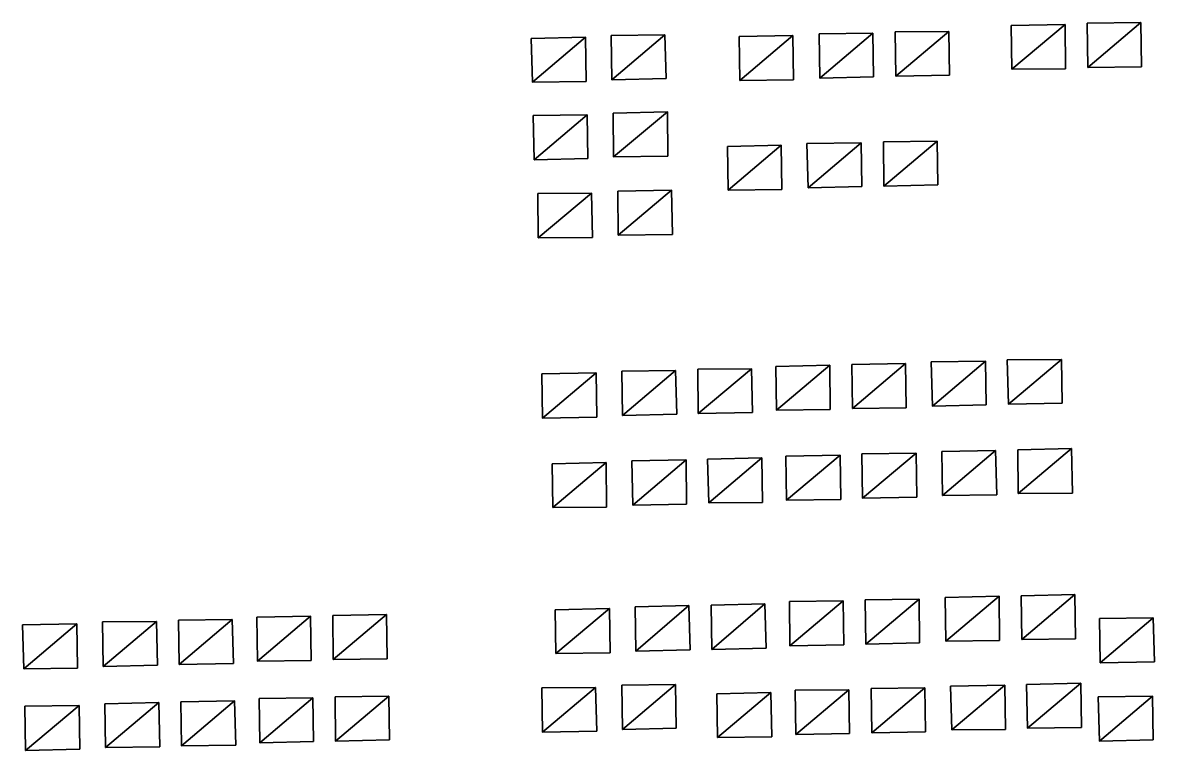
# Model space of a CAD drawing. Header units: metres. Extents: x -3947 to 4280, y -3529 to 2326.
# Drawn here: x -2129.2 to -1935.4, y 466.3 to 591 of the extents above; entities that cross this region are included whole.
import ezdxf

# ---------------------------------------------------------------- set-up
doc = ezdxf.new("R2010")
doc.units = ezdxf.units.M

msp = doc.modelspace()

# ---------------------------------------------------------------- linework, layer by layer
at = {"layer": 'MUROS'}
for points in [[(-1992.8, 589.1), (-1983.6, 589.2), (-1983.6, 589.2, 4.5), (-1992.8, 589.1, 4.5)], [(-1983.6, 589.2), (-1983.5, 581.7), (-1983.5, 581.7, 4.5), (-1983.6, 589.2, 4.5)], [(-1979.8, 589.4), (-1970.6, 589.5), (-1970.6, 589.5, 4.5), (-1979.8, 589.4, 4.5)], [(-1979.7, 581.8), (-1979.8, 589.4), (-1979.8, 589.4, 4.5), (-1979.7, 581.8, 4.5)], [(-1970.6, 589.5), (-1970.5, 582), (-1970.5, 582, 4.5), (-1970.6, 589.5, 4.5)], [(-1959.9, 590.5), (-1950.7, 590.7), (-1950.7, 590.7, 4.5), (-1959.9, 590.5, 4.5)], [(-1959.8, 583), (-1959.9, 590.5), (-1959.9, 590.5, 4.5), (-1959.8, 583, 4.5)], [(-1950.7, 590.7), (-1950.6, 583.1), (-1950.6, 583.1, 4.5), (-1950.7, 590.7, 4.5)], [(-1946.9, 590.9), (-1937.7, 591), (-1937.7, 591, 4.5), (-1946.9, 590.9, 4.5)], [(-1946.8, 583.3), (-1946.9, 590.9), (-1946.9, 590.9, 4.5), (-1946.8, 583.3, 4.5)], [(-1937.7, 591), (-1937.6, 583.4), (-1937.6, 583.4, 4.5), (-1937.7, 591, 4.5)], [(-2042.1, 588.3), (-2032.8, 588.5), (-2032.8, 588.5, 4.5), (-2042.1, 588.3, 4.5)], [(-2041.9, 580.8), (-2042.1, 588.3), (-2042.1, 588.3, 4.5), (-2041.9, 580.8, 4.5)], [(-2032.8, 588.5), (-2032.7, 580.9), (-2032.7, 580.9, 4.5), (-2032.8, 588.5, 4.5)], [(-2028.4, 588.8), (-2019.2, 588.9), (-2019.2, 588.9, 4.5), (-2028.4, 588.8, 4.5)], [(-2028.3, 581.2), (-2028.4, 588.8), (-2028.4, 588.8, 4.5), (-2028.3, 581.2, 4.5)], [(-2019.2, 588.9), (-2019, 581.4), (-2019, 581.4, 4.5), (-2019.2, 588.9, 4.5)], [(-2006.5, 588.6), (-1997.3, 588.8), (-1997.3, 588.8, 4.5), (-2006.5, 588.6, 4.5)], [(-2006.4, 581.1), (-2006.5, 588.6), (-2006.5, 588.6, 4.5), (-2006.4, 581.1, 4.5)], [(-1997.3, 588.8), (-1997.2, 581.2), (-1997.2, 581.2, 4.5), (-1997.3, 588.8, 4.5)], [(-1992.7, 581.5), (-1992.8, 589.1), (-1992.8, 589.1, 4.5), (-1992.7, 581.5, 4.5)], [(-1937.6, 583.4), (-1946.8, 583.3), (-1946.8, 583.3, 4.5), (-1937.6, 583.4, 4.5)], [(-2019, 581.4), (-2028.3, 581.2), (-2028.3, 581.2, 4.5), (-2019, 581.4, 4.5)], [(-1983.5, 581.7), (-1992.7, 581.5), (-1992.7, 581.5, 4.5), (-1983.5, 581.7, 4.5)], [(-1970.5, 582), (-1979.7, 581.8), (-1979.7, 581.8, 4.5), (-1970.5, 582, 4.5)], [(-1950.6, 583.1), (-1959.8, 583), (-1959.8, 583, 4.5), (-1950.6, 583.1, 4.5)], [(-2032.7, 580.9), (-2041.9, 580.8), (-2041.9, 580.8, 4.5), (-2032.7, 580.9, 4.5)], [(-1997.2, 581.2), (-2006.4, 581.1), (-2006.4, 581.1, 4.5), (-1997.2, 581.2, 4.5)], [(-2028.1, 575.5), (-2018.8, 575.7), (-2018.8, 575.7, 4.5), (-2028.1, 575.5, 4.5)], [(-2018.8, 575.7), (-2018.7, 568.1), (-2018.7, 568.1, 4.5), (-2018.8, 575.7, 4.5)], [(-2041.8, 575.1), (-2032.5, 575.2), (-2032.5, 575.2, 4.5), (-2041.8, 575.1, 4.5)], [(-2041.6, 567.5), (-2041.8, 575.1), (-2041.8, 575.1, 4.5), (-2041.6, 567.5, 4.5)], [(-2032.5, 575.2), (-2032.4, 567.7), (-2032.4, 567.7, 4.5), (-2032.5, 575.2, 4.5)], [(-2028, 568), (-2028.1, 575.5), (-2028.1, 575.5, 4.5), (-2028, 568, 4.5)], [(-2008.5, 569.8), (-1999.3, 570), (-1999.3, 570, 4.5), (-2008.5, 569.8, 4.5)], [(-2008.4, 562.3), (-2008.5, 569.8), (-2008.5, 569.8, 4.5), (-2008.4, 562.3, 4.5)], [(-1999.3, 570), (-1999.2, 562.4), (-1999.2, 562.4, 4.5), (-1999.3, 570, 4.5)], [(-1994.9, 570.3), (-1985.6, 570.4), (-1985.6, 570.4, 4.5), (-1994.9, 570.3, 4.5)], [(-1994.7, 562.7), (-1994.9, 570.3), (-1994.9, 570.3, 4.5), (-1994.7, 562.7, 4.5)], [(-1985.6, 570.4), (-1985.5, 562.9), (-1985.5, 562.9, 4.5), (-1985.6, 570.4, 4.5)], [(-1981.8, 570.6), (-1972.6, 570.7), (-1972.6, 570.7, 4.5), (-1981.8, 570.6, 4.5)], [(-1981.7, 563), (-1981.8, 570.6), (-1981.8, 570.6, 4.5), (-1981.7, 563, 4.5)], [(-1972.6, 570.7), (-1972.5, 563.2), (-1972.5, 563.2, 4.5), (-1972.6, 570.7, 4.5)], [(-2018.7, 568.1), (-2028, 568), (-2028, 568, 4.5), (-2018.7, 568.1, 4.5)], [(-2032.4, 567.7), (-2041.6, 567.5), (-2041.6, 567.5, 4.5), (-2032.4, 567.7, 4.5)], [(-2027.3, 562.1), (-2018.1, 562.3), (-2018.1, 562.3, 4.5), (-2027.3, 562.1, 4.5)], [(-2027.2, 554.6), (-2027.3, 562.1), (-2027.3, 562.1, 4.5), (-2027.2, 554.6, 4.5)], [(-2018.1, 562.3), (-2017.9, 554.7), (-2017.9, 554.7, 4.5), (-2018.1, 562.3, 4.5)], [(-1999.2, 562.4), (-2008.4, 562.3), (-2008.4, 562.3, 4.5), (-1999.2, 562.4, 4.5)], [(-1985.5, 562.9), (-1994.7, 562.7), (-1994.7, 562.7, 4.5), (-1985.5, 562.9, 4.5)], [(-1972.5, 563.2), (-1981.7, 563), (-1981.7, 563, 4.5), (-1972.5, 563.2, 4.5)], [(-2041, 561.7), (-2031.8, 561.8), (-2031.8, 561.8, 4.5), (-2041, 561.7, 4.5)], [(-2040.9, 554.1), (-2041, 561.7), (-2041, 561.7, 4.5), (-2040.9, 554.1, 4.5)], [(-2031.8, 561.8), (-2031.6, 554.2), (-2031.6, 554.2, 4.5), (-2031.8, 561.8, 4.5)], [(-2017.9, 554.7), (-2027.2, 554.6), (-2027.2, 554.6, 4.5), (-2017.9, 554.7, 4.5)], [(-2031.6, 554.2), (-2040.9, 554.1), (-2040.9, 554.1, 4.5), (-2031.6, 554.2, 4.5)], [(-1973.6, 532.9), (-1964.3, 533), (-1964.3, 533, 4.5), (-1973.6, 532.9, 4.5)], [(-1964.3, 533), (-1964.2, 525.5), (-1964.2, 525.5, 4.5), (-1964.3, 533, 4.5)], [(-1960.6, 533.2), (-1951.3, 533.3), (-1951.3, 533.3, 4.5), (-1960.6, 533.2, 4.5)], [(-1960.4, 525.6), (-1960.6, 533.2), (-1960.6, 533.2, 4.5), (-1960.4, 525.6, 4.5)], [(-1951.3, 533.3), (-1951.2, 525.8), (-1951.2, 525.8, 4.5), (-1951.3, 533.3, 4.5)], [(-2026.6, 531.3), (-2017.4, 531.4), (-2017.4, 531.4, 4.5), (-2026.6, 531.3, 4.5)], [(-2026.5, 523.7), (-2026.6, 531.3), (-2026.6, 531.3, 4.5), (-2026.5, 523.7, 4.5)], [(-2017.4, 531.4), (-2017.2, 523.9), (-2017.2, 523.9, 4.5), (-2017.4, 531.4, 4.5)], [(-2013.6, 531.6), (-2004.4, 531.7), (-2004.4, 531.7, 4.5), (-2013.6, 531.6, 4.5)], [(-2013.5, 524), (-2013.6, 531.6), (-2013.6, 531.6, 4.5), (-2013.5, 524, 4.5)], [(-2004.4, 531.7), (-2004.2, 524.2), (-2004.2, 524.2, 4.5), (-2004.4, 531.7, 4.5)], [(-2000.2, 532.1), (-1991, 532.3), (-1991, 532.3, 4.5), (-2000.2, 532.1, 4.5)], [(-2000.1, 524.6), (-2000.2, 532.1), (-2000.2, 532.1, 4.5), (-2000.1, 524.6, 4.5)], [(-1991, 532.3), (-1990.9, 524.7), (-1990.9, 524.7, 4.5), (-1991, 532.3, 4.5)], [(-1987.2, 532.4), (-1978, 532.6), (-1978, 532.6, 4.5), (-1987.2, 532.4, 4.5)], [(-1987.1, 524.9), (-1987.2, 532.4), (-1987.2, 532.4, 4.5), (-1987.1, 524.9, 4.5)], [(-1978, 532.6), (-1977.9, 525), (-1977.9, 525, 4.5), (-1978, 532.6, 4.5)], [(-1973.4, 525.3), (-1973.6, 532.9), (-1973.6, 532.9, 4.5), (-1973.4, 525.3, 4.5)], [(-2040.3, 530.8), (-2031, 531), (-2031, 531, 4.5), (-2040.3, 530.8, 4.5)], [(-2040.2, 523.2), (-2040.3, 530.8), (-2040.3, 530.8, 4.5), (-2040.2, 523.2, 4.5)], [(-2031, 531), (-2030.9, 523.4), (-2030.9, 523.4, 4.5), (-2031, 531, 4.5)], [(-1964.2, 525.5), (-1973.4, 525.3), (-1973.4, 525.3, 4.5), (-1964.2, 525.5, 4.5)], [(-1951.2, 525.8), (-1960.4, 525.6), (-1960.4, 525.6, 4.5), (-1951.2, 525.8, 4.5)], [(-2030.9, 523.4), (-2040.2, 523.2), (-2040.2, 523.2, 4.5), (-2030.9, 523.4, 4.5)], [(-2017.2, 523.9), (-2026.5, 523.7), (-2026.5, 523.7, 4.5), (-2017.2, 523.9, 4.5)], [(-2004.2, 524.2), (-2013.5, 524), (-2013.5, 524, 4.5), (-2004.2, 524.2, 4.5)], [(-1990.9, 524.7), (-2000.1, 524.6), (-2000.1, 524.6, 4.5), (-1990.9, 524.7, 4.5)], [(-1977.9, 525), (-1987.1, 524.9), (-1987.1, 524.9, 4.5), (-1977.9, 525, 4.5)], [(-1971.8, 517.5), (-1962.6, 517.7), (-1962.6, 517.7, 4.5), (-1971.8, 517.5, 4.5)], [(-1971.7, 510), (-1971.8, 517.5), (-1971.8, 517.5, 4.5), (-1971.7, 510, 4.5)], [(-1962.6, 517.7), (-1962.4, 510.1), (-1962.4, 510.1, 4.5), (-1962.6, 517.7, 4.5)], [(-1958.8, 517.8), (-1949.6, 518), (-1949.6, 518, 4.5), (-1958.8, 517.8, 4.5)], [(-1958.7, 510.3), (-1958.8, 517.8), (-1958.8, 517.8, 4.5), (-1958.7, 510.3, 4.5)], [(-1949.6, 518), (-1949.4, 510.4), (-1949.4, 510.4, 4.5), (-1949.6, 518, 4.5)], [(-2038.5, 515.4), (-2029.3, 515.6), (-2029.3, 515.6, 4.5), (-2038.5, 515.4, 4.5)], [(-2029.3, 515.6), (-2029.2, 508), (-2029.2, 508, 4.5), (-2029.3, 515.6, 4.5)], [(-2024.9, 515.9), (-2015.6, 516.1), (-2015.6, 516.1, 4.5), (-2024.9, 515.9, 4.5)], [(-2024.7, 508.3), (-2024.9, 515.9), (-2024.9, 515.9, 4.5), (-2024.7, 508.3, 4.5)], [(-2015.6, 516.1), (-2015.5, 508.5), (-2015.5, 508.5, 4.5), (-2015.6, 516.1, 4.5)], [(-2011.9, 516.2), (-2002.6, 516.4), (-2002.6, 516.4, 4.5), (-2011.9, 516.2, 4.5)], [(-2011.7, 508.7), (-2011.9, 516.2), (-2011.9, 516.2, 4.5), (-2011.7, 508.7, 4.5)], [(-2002.6, 516.4), (-2002.5, 508.8), (-2002.5, 508.8, 4.5), (-2002.6, 516.4, 4.5)], [(-1998.5, 516.7), (-1989.2, 516.9), (-1989.2, 516.9, 4.5), (-1998.5, 516.7, 4.5)], [(-1998.4, 509.2), (-1998.5, 516.7), (-1998.5, 516.7, 4.5), (-1998.4, 509.2, 4.5)], [(-1989.2, 516.9), (-1989.1, 509.3), (-1989.1, 509.3, 4.5), (-1989.2, 516.9, 4.5)], [(-1985.5, 517.1), (-1976.2, 517.2), (-1976.2, 517.2, 4.5), (-1985.5, 517.1, 4.5)], [(-1985.4, 509.5), (-1985.5, 517.1), (-1985.5, 517.1, 4.5), (-1985.4, 509.5, 4.5)], [(-1976.2, 517.2), (-1976.1, 509.7), (-1976.1, 509.7, 4.5), (-1976.2, 517.2, 4.5)], [(-2038.4, 507.9), (-2038.5, 515.4), (-2038.5, 515.4, 4.5), (-2038.4, 507.9, 4.5)], [(-1976.1, 509.7), (-1985.4, 509.5), (-1985.4, 509.5, 4.5), (-1976.1, 509.7, 4.5)], [(-1962.4, 510.1), (-1971.7, 510), (-1971.7, 510, 4.5), (-1962.4, 510.1, 4.5)], [(-1949.4, 510.4), (-1958.7, 510.3), (-1958.7, 510.3, 4.5), (-1949.4, 510.4, 4.5)], [(-2029.2, 508), (-2038.4, 507.9), (-2038.4, 507.9, 4.5), (-2029.2, 508, 4.5)], [(-2015.5, 508.5), (-2024.7, 508.3), (-2024.7, 508.3, 4.5), (-2015.5, 508.5, 4.5)], [(-2002.5, 508.8), (-2011.7, 508.7), (-2011.7, 508.7, 4.5), (-2002.5, 508.8, 4.5)], [(-1989.1, 509.3), (-1998.4, 509.2), (-1998.4, 509.2, 4.5), (-1989.1, 509.3, 4.5)], [(-1971.2, 492.5), (-1962, 492.7), (-1962, 492.7, 4.5), (-1971.2, 492.5, 4.5)], [(-1971.1, 485), (-1971.2, 492.5), (-1971.2, 492.5, 4.5), (-1971.1, 485, 4.5)], [(-1962, 492.7), (-1961.9, 485.1), (-1961.9, 485.1, 4.5), (-1962, 492.7, 4.5)], [(-1958.2, 492.8), (-1949, 493), (-1949, 493, 4.5), (-1958.2, 492.8, 4.5)], [(-1958.1, 485.3), (-1958.2, 492.8), (-1958.2, 492.8, 4.5), (-1958.1, 485.3, 4.5)], [(-1949, 493), (-1948.9, 485.4), (-1948.9, 485.4, 4.5), (-1949, 493, 4.5)], [(-2038, 490.4), (-2028.7, 490.6), (-2028.7, 490.6, 4.5), (-2038, 490.4, 4.5)], [(-2037.9, 482.9), (-2038, 490.4), (-2038, 490.4, 4.5), (-2037.9, 482.9, 4.5)], [(-2028.7, 490.6), (-2028.6, 483), (-2028.6, 483, 4.5), (-2028.7, 490.6, 4.5)], [(-2024.3, 490.9), (-2015.1, 491.1), (-2015.1, 491.1, 4.5), (-2024.3, 490.9, 4.5)], [(-2024.2, 483.3), (-2024.3, 490.9), (-2024.3, 490.9, 4.5), (-2024.2, 483.3, 4.5)], [(-2015.1, 491.1), (-2014.9, 483.5), (-2014.9, 483.5, 4.5), (-2015.1, 491.1, 4.5)], [(-2011.3, 491.2), (-2002.1, 491.4), (-2002.1, 491.4, 4.5), (-2011.3, 491.2, 4.5)], [(-2011.2, 483.6), (-2011.3, 491.2), (-2011.3, 491.2, 4.5), (-2011.2, 483.6, 4.5)], [(-2002.1, 491.4), (-2001.9, 483.8), (-2001.9, 483.8, 4.5), (-2002.1, 491.4, 4.5)], [(-1997.9, 491.8), (-1988.7, 491.9), (-1988.7, 491.9, 4.5), (-1997.9, 491.8, 4.5)], [(-1997.8, 484.2), (-1997.9, 491.8), (-1997.9, 491.8, 4.5), (-1997.8, 484.2, 4.5)], [(-1988.7, 491.9), (-1988.6, 484.4), (-1988.6, 484.4, 4.5), (-1988.7, 491.9, 4.5)], [(-1984.9, 492.1), (-1975.7, 492.2), (-1975.7, 492.2, 4.5), (-1984.9, 492.1, 4.5)], [(-1984.8, 484.5), (-1984.9, 492.1), (-1984.9, 492.1, 4.5), (-1984.8, 484.5, 4.5)], [(-1975.7, 492.2), (-1975.6, 484.7), (-1975.6, 484.7, 4.5), (-1975.7, 492.2, 4.5)], [(-2115.5, 488.3), (-2106.3, 488.4), (-2106.3, 488.4, 4.5), (-2115.5, 488.3, 4.5)], [(-2106.3, 488.4), (-2106.1, 480.9), (-2106.1, 480.9, 4.5), (-2106.3, 488.4, 4.5)], [(-2102.5, 488.6), (-2093.3, 488.7), (-2093.3, 488.7, 4.5), (-2102.5, 488.6, 4.5)], [(-2102.4, 481), (-2102.5, 488.6), (-2102.5, 488.6, 4.5), (-2102.4, 481, 4.5)], [(-2093.3, 488.7), (-2093.1, 481.2), (-2093.1, 481.2, 4.5), (-2093.3, 488.7, 4.5)], [(-2089.1, 489.1), (-2079.9, 489.3), (-2079.9, 489.3, 4.5), (-2089.1, 489.1, 4.5)], [(-2089, 481.6), (-2089.1, 489.1), (-2089.1, 489.1, 4.5), (-2089, 481.6, 4.5)], [(-2079.9, 489.3), (-2079.8, 481.7), (-2079.8, 481.7, 4.5), (-2079.9, 489.3, 4.5)], [(-2076.1, 489.4), (-2066.9, 489.6), (-2066.9, 489.6, 4.5), (-2076.1, 489.4, 4.5)], [(-2076, 481.9), (-2076.1, 489.4), (-2076.1, 489.4, 4.5), (-2076, 481.9, 4.5)], [(-2066.9, 489.6), (-2066.8, 482), (-2066.8, 482, 4.5), (-2066.9, 489.6, 4.5)], [(-1944.8, 488.9), (-1935.6, 489), (-1935.6, 489, 4.5), (-1944.8, 488.9, 4.5)], [(-1944.7, 481.3), (-1944.8, 488.9), (-1944.8, 488.9, 4.5), (-1944.7, 481.3, 4.5)], [(-1935.6, 489), (-1935.4, 481.5), (-1935.4, 481.5, 4.5), (-1935.6, 489, 4.5)], [(-2129.2, 487.8), (-2119.9, 488), (-2119.9, 488, 4.5), (-2129.2, 487.8, 4.5)], [(-2129, 480.3), (-2129.2, 487.8), (-2129.2, 487.8, 4.5), (-2129, 480.3, 4.5)], [(-2119.9, 488), (-2119.8, 480.4), (-2119.8, 480.4, 4.5), (-2119.9, 488, 4.5)], [(-2115.4, 480.7), (-2115.5, 488.3), (-2115.5, 488.3, 4.5), (-2115.4, 480.7, 4.5)], [(-1975.6, 484.7), (-1984.8, 484.5), (-1984.8, 484.5, 4.5), (-1975.6, 484.7, 4.5)], [(-1961.9, 485.1), (-1971.1, 485), (-1971.1, 485, 4.5), (-1961.9, 485.1, 4.5)], [(-1948.9, 485.4), (-1958.1, 485.3), (-1958.1, 485.3, 4.5), (-1948.9, 485.4, 4.5)], [(-2028.6, 483), (-2037.9, 482.9), (-2037.9, 482.9, 4.5), (-2028.6, 483, 4.5)], [(-2014.9, 483.5), (-2024.2, 483.3), (-2024.2, 483.3, 4.5), (-2014.9, 483.5, 4.5)], [(-2001.9, 483.8), (-2011.2, 483.6), (-2011.2, 483.6, 4.5), (-2001.9, 483.8, 4.5)], [(-1988.6, 484.4), (-1997.8, 484.2), (-1997.8, 484.2, 4.5), (-1988.6, 484.4, 4.5)], [(-2106.1, 480.9), (-2115.4, 480.7), (-2115.4, 480.7, 4.5), (-2106.1, 480.9, 4.5)], [(-2093.1, 481.2), (-2102.4, 481), (-2102.4, 481, 4.5), (-2093.1, 481.2, 4.5)], [(-2079.8, 481.7), (-2089, 481.6), (-2089, 481.6, 4.5), (-2079.8, 481.7, 4.5)], [(-2066.8, 482), (-2076, 481.9), (-2076, 481.9, 4.5), (-2066.8, 482, 4.5)], [(-1935.4, 481.5), (-1944.7, 481.3), (-1944.7, 481.3, 4.5), (-1935.4, 481.5, 4.5)], [(-2119.8, 480.4), (-2129, 480.3), (-2129, 480.3, 4.5), (-2119.8, 480.4, 4.5)], [(-2040.3, 477), (-2031.1, 477.1), (-2031.1, 477.1, 4.5), (-2040.3, 477, 4.5)], [(-2040.2, 469.4), (-2040.3, 477), (-2040.3, 477, 4.5), (-2040.2, 469.4, 4.5)], [(-2031.1, 477.1), (-2030.9, 469.6), (-2030.9, 469.6, 4.5), (-2031.1, 477.1, 4.5)], [(-2026.6, 477.5), (-2017.4, 477.6), (-2017.4, 477.6, 4.5), (-2026.6, 477.5, 4.5)], [(-2026.5, 469.9), (-2026.6, 477.5), (-2026.6, 477.5, 4.5), (-2026.5, 469.9, 4.5)], [(-2017.4, 477.6), (-2017.3, 470.1), (-2017.3, 470.1, 4.5), (-2017.4, 477.6, 4.5)], [(-1983.9, 476.9), (-1974.7, 477), (-1974.7, 477, 4.5), (-1983.9, 476.9, 4.5)], [(-1983.8, 469.3), (-1983.9, 476.9), (-1983.9, 476.9, 4.5), (-1983.8, 469.3, 4.5)], [(-1974.7, 477), (-1974.6, 469.5), (-1974.6, 469.5, 4.5), (-1974.7, 477, 4.5)], [(-1970.3, 477.3), (-1961, 477.5), (-1961, 477.5, 4.5), (-1970.3, 477.3, 4.5)], [(-1970.1, 469.8), (-1970.3, 477.3), (-1970.3, 477.3, 4.5), (-1970.1, 469.8, 4.5)], [(-1961, 477.5), (-1960.9, 469.9), (-1960.9, 469.9, 4.5), (-1961, 477.5, 4.5)], [(-1957.3, 477.6), (-1948, 477.8), (-1948, 477.8, 4.5), (-1957.3, 477.6, 4.5)], [(-1957.1, 470.1), (-1957.3, 477.6), (-1957.3, 477.6, 4.5), (-1957.1, 470.1, 4.5)], [(-1948, 477.8), (-1947.9, 470.2), (-1947.9, 470.2, 4.5), (-1948, 477.8, 4.5)], [(-2088.7, 475.2), (-2079.5, 475.3), (-2079.5, 475.3, 4.5), (-2088.7, 475.2, 4.5)], [(-2088.6, 467.6), (-2088.7, 475.2), (-2088.7, 475.2, 4.5), (-2088.6, 467.6, 4.5)], [(-2079.5, 475.3), (-2079.4, 467.8), (-2079.4, 467.8, 4.5), (-2079.5, 475.3, 4.5)], [(-2075.7, 475.5), (-2066.5, 475.6), (-2066.5, 475.6, 4.5), (-2075.7, 475.5, 4.5)], [(-2075.6, 467.9), (-2075.7, 475.5), (-2075.7, 475.5, 4.5), (-2075.6, 467.9, 4.5)], [(-2066.5, 475.6), (-2066.4, 468.1), (-2066.4, 468.1, 4.5), (-2066.5, 475.6, 4.5)], [(-2010.3, 476), (-2001.1, 476.2), (-2001.1, 476.2, 4.5), (-2010.3, 476, 4.5)], [(-2010.2, 468.5), (-2010.3, 476), (-2010.3, 476, 4.5), (-2010.2, 468.5, 4.5)], [(-2001.1, 476.2), (-2000.9, 468.6), (-2000.9, 468.6, 4.5), (-2001.1, 476.2, 4.5)], [(-1996.9, 476.6), (-1987.7, 476.7), (-1987.7, 476.7, 4.5), (-1996.9, 476.6, 4.5)], [(-1996.8, 469), (-1996.9, 476.6), (-1996.9, 476.6, 4.5), (-1996.8, 469, 4.5)], [(-1987.7, 476.7), (-1987.6, 469.2), (-1987.6, 469.2, 4.5), (-1987.7, 476.7, 4.5)], [(-1945, 475.5), (-1935.7, 475.6), (-1935.7, 475.6, 4.5), (-1945, 475.5, 4.5)], [(-1944.8, 467.9), (-1945, 475.5), (-1945, 475.5, 4.5), (-1944.8, 467.9, 4.5)], [(-1935.7, 475.6), (-1935.6, 468.1), (-1935.6, 468.1, 4.5), (-1935.7, 475.6, 4.5)], [(-2128.8, 473.9), (-2119.5, 474), (-2119.5, 474, 4.5), (-2128.8, 473.9, 4.5)], [(-2128.7, 466.3), (-2128.8, 473.9), (-2128.8, 473.9, 4.5), (-2128.7, 466.3, 4.5)], [(-2119.5, 474), (-2119.4, 466.5), (-2119.4, 466.5, 4.5), (-2119.5, 474, 4.5)], [(-2115.1, 474.3), (-2105.9, 474.5), (-2105.9, 474.5, 4.5), (-2115.1, 474.3, 4.5)], [(-2115, 466.8), (-2115.1, 474.3), (-2115.1, 474.3, 4.5), (-2115, 466.8, 4.5)], [(-2105.9, 474.5), (-2105.7, 466.9), (-2105.7, 466.9, 4.5), (-2105.9, 474.5, 4.5)], [(-2102.1, 474.6), (-2092.9, 474.8), (-2092.9, 474.8, 4.5), (-2102.1, 474.6, 4.5)], [(-2102, 467.1), (-2102.1, 474.6), (-2102.1, 474.6, 4.5), (-2102, 467.1, 4.5)], [(-2092.9, 474.8), (-2092.7, 467.2), (-2092.7, 467.2, 4.5), (-2092.9, 474.8, 4.5)], [(-2030.9, 469.6), (-2040.2, 469.4), (-2040.2, 469.4, 4.5), (-2030.9, 469.6, 4.5)], [(-2017.3, 470.1), (-2026.5, 469.9), (-2026.5, 469.9, 4.5), (-2017.3, 470.1, 4.5)], [(-1987.6, 469.2), (-1996.8, 469), (-1996.8, 469, 4.5), (-1987.6, 469.2, 4.5)], [(-1974.6, 469.5), (-1983.8, 469.3), (-1983.8, 469.3, 4.5), (-1974.6, 469.5, 4.5)], [(-1960.9, 469.9), (-1970.1, 469.8), (-1970.1, 469.8, 4.5), (-1960.9, 469.9, 4.5)], [(-1947.9, 470.2), (-1957.1, 470.1), (-1957.1, 470.1, 4.5), (-1947.9, 470.2, 4.5)], [(-2092.7, 467.2), (-2102, 467.1), (-2102, 467.1, 4.5), (-2092.7, 467.2, 4.5)], [(-2079.4, 467.8), (-2088.6, 467.6), (-2088.6, 467.6, 4.5), (-2079.4, 467.8, 4.5)], [(-2066.4, 468.1), (-2075.6, 467.9), (-2075.6, 467.9, 4.5), (-2066.4, 468.1, 4.5)], [(-2000.9, 468.6), (-2010.2, 468.5), (-2010.2, 468.5, 4.5), (-2000.9, 468.6, 4.5)], [(-1935.6, 468.1), (-1944.8, 467.9), (-1944.8, 467.9, 4.5), (-1935.6, 468.1, 4.5)], [(-2119.4, 466.5), (-2128.7, 466.3), (-2128.7, 466.3, 4.5), (-2119.4, 466.5, 4.5)], [(-2105.7, 466.9), (-2115, 466.8), (-2115, 466.8, 4.5), (-2105.7, 466.9, 4.5)]]:
    msp.add_3dface(points, dxfattribs=at)
at = {"layer": 'TECHOS'}
for points in [[(-1992.7, 581.5, 4.5), (-1992.8, 589.1, 4.5), (-1983.6, 589.2, 4.5)], [(-1992.7, 581.5, 4.5), (-1983.6, 589.2, 4.5), (-1983.5, 581.7, 4.5)], [(-1979.7, 581.8, 4.5), (-1979.8, 589.4, 4.5), (-1970.6, 589.5, 4.5)], [(-1979.7, 581.8, 4.5), (-1970.6, 589.5, 4.5), (-1970.5, 582, 4.5)], [(-1959.8, 583, 4.5), (-1959.9, 590.5, 4.5), (-1950.7, 590.7, 4.5)], [(-1959.8, 583, 4.5), (-1950.7, 590.7, 4.5), (-1950.6, 583.1, 4.5)], [(-1946.8, 583.3, 4.5), (-1946.9, 590.9, 4.5), (-1937.7, 591, 4.5)], [(-1946.8, 583.3, 4.5), (-1937.7, 591, 4.5), (-1937.6, 583.4, 4.5)], [(-2041.9, 580.8, 4.5), (-2042.1, 588.3, 4.5), (-2032.8, 588.5, 4.5)], [(-2041.9, 580.8, 4.5), (-2032.8, 588.5, 4.5), (-2032.7, 580.9, 4.5)], [(-2028.3, 581.2, 4.5), (-2028.4, 588.8, 4.5), (-2019.2, 588.9, 4.5)], [(-2028.3, 581.2, 4.5), (-2019.2, 588.9, 4.5), (-2019, 581.4, 4.5)], [(-2006.4, 581.1, 4.5), (-2006.5, 588.6, 4.5), (-1997.3, 588.8, 4.5)], [(-2006.4, 581.1, 4.5), (-1997.3, 588.8, 4.5), (-1997.2, 581.2, 4.5)], [(-2028, 568, 4.5), (-2028.1, 575.5, 4.5), (-2018.8, 575.7, 4.5)], [(-2028, 568, 4.5), (-2018.8, 575.7, 4.5), (-2018.7, 568.1, 4.5)], [(-2041.6, 567.5, 4.5), (-2041.8, 575.1, 4.5), (-2032.5, 575.2, 4.5)], [(-2041.6, 567.5, 4.5), (-2032.5, 575.2, 4.5), (-2032.4, 567.7, 4.5)], [(-2008.4, 562.3, 4.5), (-2008.5, 569.8, 4.5), (-1999.3, 570, 4.5)], [(-2008.4, 562.3, 4.5), (-1999.3, 570, 4.5), (-1999.2, 562.4, 4.5)], [(-1994.7, 562.7, 4.5), (-1994.9, 570.3, 4.5), (-1985.6, 570.4, 4.5)], [(-1994.7, 562.7, 4.5), (-1985.6, 570.4, 4.5), (-1985.5, 562.9, 4.5)], [(-1981.7, 563, 4.5), (-1981.8, 570.6, 4.5), (-1972.6, 570.7, 4.5)], [(-1981.7, 563, 4.5), (-1972.6, 570.7, 4.5), (-1972.5, 563.2, 4.5)], [(-2027.2, 554.6, 4.5), (-2027.3, 562.1, 4.5), (-2018.1, 562.3, 4.5)], [(-2027.2, 554.6, 4.5), (-2018.1, 562.3, 4.5), (-2017.9, 554.7, 4.5)], [(-2040.9, 554.1, 4.5), (-2041, 561.7, 4.5), (-2031.8, 561.8, 4.5)], [(-2040.9, 554.1, 4.5), (-2031.8, 561.8, 4.5), (-2031.6, 554.2, 4.5)], [(-1973.4, 525.3, 4.5), (-1973.6, 532.9, 4.5), (-1964.3, 533, 4.5)], [(-1973.4, 525.3, 4.5), (-1964.3, 533, 4.5), (-1964.2, 525.5, 4.5)], [(-1960.4, 525.6, 4.5), (-1960.6, 533.2, 4.5), (-1951.3, 533.3, 4.5)], [(-1960.4, 525.6, 4.5), (-1951.3, 533.3, 4.5), (-1951.2, 525.8, 4.5)], [(-2026.5, 523.7, 4.5), (-2026.6, 531.3, 4.5), (-2017.4, 531.4, 4.5)], [(-2026.5, 523.7, 4.5), (-2017.4, 531.4, 4.5), (-2017.2, 523.9, 4.5)], [(-2013.5, 524, 4.5), (-2013.6, 531.6, 4.5), (-2004.4, 531.7, 4.5)], [(-2013.5, 524, 4.5), (-2004.4, 531.7, 4.5), (-2004.2, 524.2, 4.5)], [(-2000.1, 524.6, 4.5), (-2000.2, 532.1, 4.5), (-1991, 532.3, 4.5)], [(-2000.1, 524.6, 4.5), (-1991, 532.3, 4.5), (-1990.9, 524.7, 4.5)], [(-1987.1, 524.9, 4.5), (-1987.2, 532.4, 4.5), (-1978, 532.6, 4.5)], [(-1987.1, 524.9, 4.5), (-1978, 532.6, 4.5), (-1977.9, 525, 4.5)], [(-2040.2, 523.2, 4.5), (-2040.3, 530.8, 4.5), (-2031, 531, 4.5)], [(-2040.2, 523.2, 4.5), (-2031, 531, 4.5), (-2030.9, 523.4, 4.5)], [(-1971.7, 510, 4.5), (-1971.8, 517.5, 4.5), (-1962.6, 517.7, 4.5)], [(-1971.7, 510, 4.5), (-1962.6, 517.7, 4.5), (-1962.4, 510.1, 4.5)], [(-1958.7, 510.3, 4.5), (-1958.8, 517.8, 4.5), (-1949.6, 518, 4.5)], [(-1958.7, 510.3, 4.5), (-1949.6, 518, 4.5), (-1949.4, 510.4, 4.5)], [(-2038.4, 507.9, 4.5), (-2038.5, 515.4, 4.5), (-2029.3, 515.6, 4.5)], [(-2038.4, 507.9, 4.5), (-2029.3, 515.6, 4.5), (-2029.2, 508, 4.5)], [(-2024.7, 508.3, 4.5), (-2024.9, 515.9, 4.5), (-2015.6, 516.1, 4.5)], [(-2024.7, 508.3, 4.5), (-2015.6, 516.1, 4.5), (-2015.5, 508.5, 4.5)], [(-2011.7, 508.7, 4.5), (-2011.9, 516.2, 4.5), (-2002.6, 516.4, 4.5)], [(-2011.7, 508.7, 4.5), (-2002.6, 516.4, 4.5), (-2002.5, 508.8, 4.5)], [(-1998.4, 509.2, 4.5), (-1998.5, 516.7, 4.5), (-1989.2, 516.9, 4.5)], [(-1998.4, 509.2, 4.5), (-1989.2, 516.9, 4.5), (-1989.1, 509.3, 4.5)], [(-1985.4, 509.5, 4.5), (-1985.5, 517.1, 4.5), (-1976.2, 517.2, 4.5)], [(-1985.4, 509.5, 4.5), (-1976.2, 517.2, 4.5), (-1976.1, 509.7, 4.5)], [(-1971.1, 485, 4.5), (-1971.2, 492.5, 4.5), (-1962, 492.7, 4.5)], [(-1971.1, 485, 4.5), (-1962, 492.7, 4.5), (-1961.9, 485.1, 4.5)], [(-1958.1, 485.3, 4.5), (-1958.2, 492.8, 4.5), (-1949, 493, 4.5)], [(-1958.1, 485.3, 4.5), (-1949, 493, 4.5), (-1948.9, 485.4, 4.5)], [(-2037.9, 482.9, 4.5), (-2038, 490.4, 4.5), (-2028.7, 490.6, 4.5)], [(-2037.9, 482.9, 4.5), (-2028.7, 490.6, 4.5), (-2028.6, 483, 4.5)], [(-2024.2, 483.3, 4.5), (-2024.3, 490.9, 4.5), (-2015.1, 491.1, 4.5)], [(-2024.2, 483.3, 4.5), (-2015.1, 491.1, 4.5), (-2014.9, 483.5, 4.5)], [(-2011.2, 483.6, 4.5), (-2011.3, 491.2, 4.5), (-2002.1, 491.4, 4.5)], [(-2011.2, 483.6, 4.5), (-2002.1, 491.4, 4.5), (-2001.9, 483.8, 4.5)], [(-1997.8, 484.2, 4.5), (-1997.9, 491.8, 4.5), (-1988.7, 491.9, 4.5)], [(-1997.8, 484.2, 4.5), (-1988.7, 491.9, 4.5), (-1988.6, 484.4, 4.5)], [(-1984.8, 484.5, 4.5), (-1984.9, 492.1, 4.5), (-1975.7, 492.2, 4.5)], [(-1984.8, 484.5, 4.5), (-1975.7, 492.2, 4.5), (-1975.6, 484.7, 4.5)], [(-2115.4, 480.7, 4.5), (-2115.5, 488.3, 4.5), (-2106.3, 488.4, 4.5)], [(-2115.4, 480.7, 4.5), (-2106.3, 488.4, 4.5), (-2106.1, 480.9, 4.5)], [(-2102.4, 481, 4.5), (-2102.5, 488.6, 4.5), (-2093.3, 488.7, 4.5)], [(-2102.4, 481, 4.5), (-2093.3, 488.7, 4.5), (-2093.1, 481.2, 4.5)], [(-2089, 481.6, 4.5), (-2089.1, 489.1, 4.5), (-2079.9, 489.3, 4.5)], [(-2089, 481.6, 4.5), (-2079.9, 489.3, 4.5), (-2079.8, 481.7, 4.5)], [(-2076, 481.9, 4.5), (-2076.1, 489.4, 4.5), (-2066.9, 489.6, 4.5)], [(-2076, 481.9, 4.5), (-2066.9, 489.6, 4.5), (-2066.8, 482, 4.5)], [(-1944.7, 481.3, 4.5), (-1944.8, 488.9, 4.5), (-1935.6, 489, 4.5)], [(-1944.7, 481.3, 4.5), (-1935.6, 489, 4.5), (-1935.4, 481.5, 4.5)], [(-2129, 480.3, 4.5), (-2129.2, 487.8, 4.5), (-2119.9, 488, 4.5)], [(-2129, 480.3, 4.5), (-2119.9, 488, 4.5), (-2119.8, 480.4, 4.5)], [(-2040.2, 469.4, 4.5), (-2040.3, 477, 4.5), (-2031.1, 477.1, 4.5)], [(-2040.2, 469.4, 4.5), (-2031.1, 477.1, 4.5), (-2030.9, 469.6, 4.5)], [(-2026.5, 469.9, 4.5), (-2026.6, 477.5, 4.5), (-2017.4, 477.6, 4.5)], [(-2026.5, 469.9, 4.5), (-2017.4, 477.6, 4.5), (-2017.3, 470.1, 4.5)], [(-1983.8, 469.3, 4.5), (-1983.9, 476.9, 4.5), (-1974.7, 477, 4.5)], [(-1983.8, 469.3, 4.5), (-1974.7, 477, 4.5), (-1974.6, 469.5, 4.5)], [(-1970.1, 469.8, 4.5), (-1970.3, 477.3, 4.5), (-1961, 477.5, 4.5)], [(-1970.1, 469.8, 4.5), (-1961, 477.5, 4.5), (-1960.9, 469.9, 4.5)], [(-1957.1, 470.1, 4.5), (-1957.3, 477.6, 4.5), (-1948, 477.8, 4.5)], [(-1957.1, 470.1, 4.5), (-1948, 477.8, 4.5), (-1947.9, 470.2, 4.5)], [(-2088.6, 467.6, 4.5), (-2088.7, 475.2, 4.5), (-2079.5, 475.3, 4.5)], [(-2088.6, 467.6, 4.5), (-2079.5, 475.3, 4.5), (-2079.4, 467.8, 4.5)], [(-2075.6, 467.9, 4.5), (-2075.7, 475.5, 4.5), (-2066.5, 475.6, 4.5)], [(-2075.6, 467.9, 4.5), (-2066.5, 475.6, 4.5), (-2066.4, 468.1, 4.5)], [(-2010.2, 468.5, 4.5), (-2010.3, 476, 4.5), (-2001.1, 476.2, 4.5)], [(-2010.2, 468.5, 4.5), (-2001.1, 476.2, 4.5), (-2000.9, 468.6, 4.5)], [(-1996.8, 469, 4.5), (-1996.9, 476.6, 4.5), (-1987.7, 476.7, 4.5)], [(-1996.8, 469, 4.5), (-1987.7, 476.7, 4.5), (-1987.6, 469.2, 4.5)], [(-1944.8, 467.9, 4.5), (-1945, 475.5, 4.5), (-1935.7, 475.6, 4.5)], [(-1944.8, 467.9, 4.5), (-1935.7, 475.6, 4.5), (-1935.6, 468.1, 4.5)], [(-2128.7, 466.3, 4.5), (-2128.8, 473.9, 4.5), (-2119.5, 474, 4.5)], [(-2128.7, 466.3, 4.5), (-2119.5, 474, 4.5), (-2119.4, 466.5, 4.5)], [(-2115, 466.8, 4.5), (-2115.1, 474.3, 4.5), (-2105.9, 474.5, 4.5)], [(-2115, 466.8, 4.5), (-2105.9, 474.5, 4.5), (-2105.7, 466.9, 4.5)], [(-2102, 467.1, 4.5), (-2102.1, 474.6, 4.5), (-2092.9, 474.8, 4.5)], [(-2102, 467.1, 4.5), (-2092.9, 474.8, 4.5), (-2092.7, 467.2, 4.5)]]:
    msp.add_3dface(points, dxfattribs=at)

doc.saveas('drawing.dxf')
